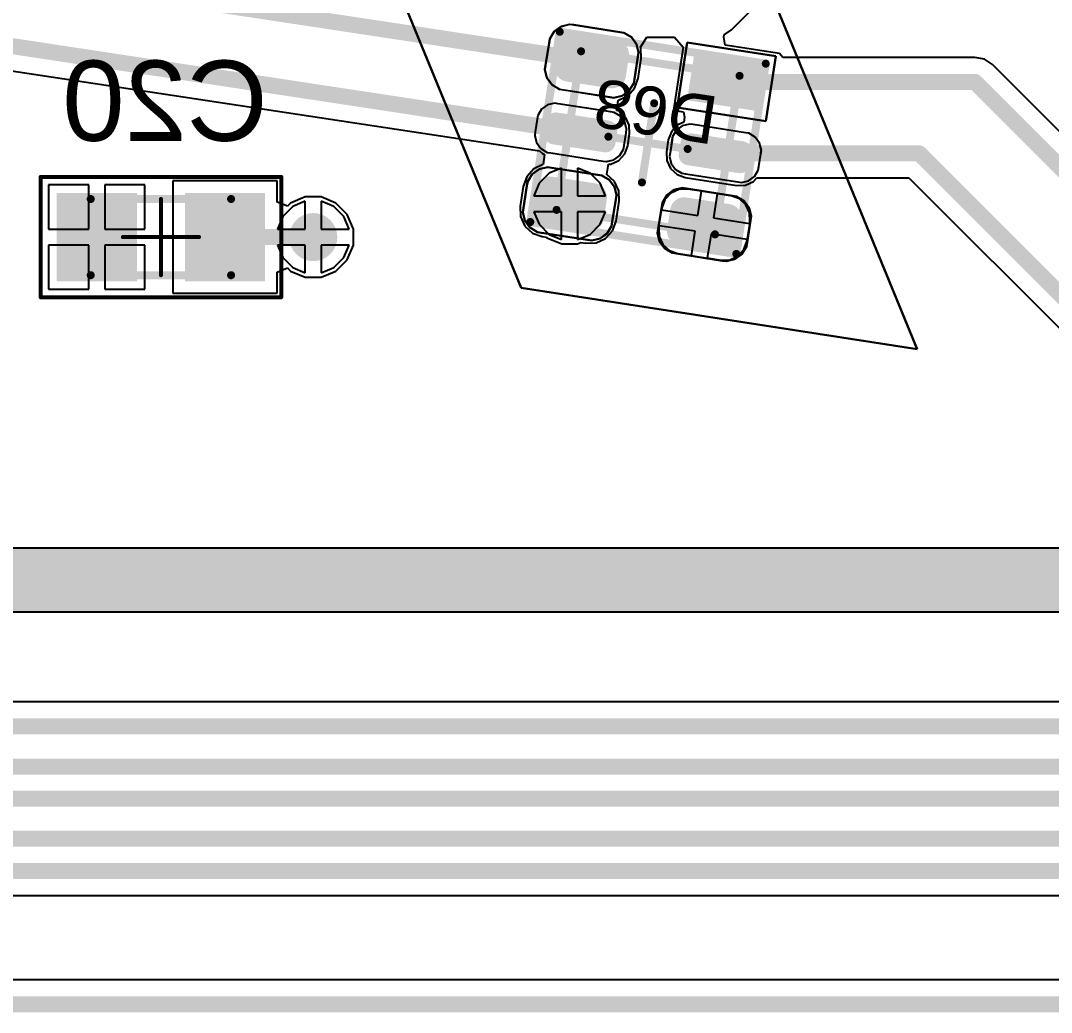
# Model space of a CAD drawing. Header units: inches. Extents: x -5 to 179, y -47 to 8.
# Drawn here: x 122.55 to 135.41, y -36.76 to -24.4 of the extents above; entities that cross this region are included whole.
import ezdxf

# ---------------------------------------------------------------- set-up
doc = ezdxf.new("R2010")
doc.units = ezdxf.units.IN
for name, color, linetype in [('Bottom 3D Body', 56, 'Continuous'), ('Bottom Courtyard', 56, 'Continuous'), ('Bottom Layer', 5, 'Continuous'), ('Bottom Overlay', 54, 'Continuous'), ('Bottom Paste', 16, 'Continuous'), ('Bottom Solder', 6, 'Continuous'), ('Keep-Out Layer', 6, 'Continuous'), ('Mechanical 1', 6, 'Continuous'), ('Top 3D Body', 56, 'Continuous'), ('Top Courtyard', 56, 'Continuous'), ('Top Layer', 1, 'Continuous'), ('Top Overlay', 2, 'Continuous'), ('Top Paste', 8, 'Continuous'), ('Top Solder', 216, 'Continuous'), ('Via Holes', 16, 'Continuous')]:
    doc.layers.add(name, color=color, linetype=linetype)
doc.styles.add('Arial', font='', dxfattribs={"height": 0.2})
doc.styles.get('Arial').set_extended_font_data('Arial')

# ---------------------------------------------------------------- blocks, each defined once
blk = doc.blocks.new('CAPC0603_1608_55_N_B_982')
at = {"layer": 'Bottom Layer'}
for points in [[(-0.35, 0.5), (-0.35, -0.5), (-1.25, -0.5), (-1.25, 0.5)], [(1.25, 0.5), (1.25, -0.5), (0.35, -0.5), (0.35, 0.5)]]:
    blk.add_hatch(color=5, dxfattribs=at).paths.add_polyline_path(points)
at = {"layer": 'Bottom Paste'}
for points in [[(-0.35, 0.5), (-0.35, -0.5), (-1.25, -0.5), (-1.25, 0.5)], [(1.25, 0.5), (1.25, -0.5), (0.35, -0.5), (0.35, 0.5)]]:
    blk.add_hatch(color=16, dxfattribs=at).paths.add_polyline_path(points)
at = {"layer": 'Bottom Solder'}
for points in [[(-0.3, 0.55), (-0.3, -0.55), (-1.3, -0.55), (-1.3, 0.55)], [(1.3, 0.55), (1.3, -0.55), (0.3, -0.55), (0.3, 0.55)]]:
    blk.add_hatch(color=6, dxfattribs=at).paths.add_polyline_path(points)
at = {"layer": 'Bottom 3D Body'}
for points in [[(-0.875, 0.475, 0.1, 0.1, 0), (0.875, 0.475, 0.1, 0.1, 0)], [(-0.875, -0.475, 0.1, 0.1, 0), (-0.875, 0.475, 0.1, 0.1, 0)], [(0.875, -0.475, 0.1, 0.1, 0), (0.875, 0.475, 0.1, 0.1, 0)], [(-0.875, -0.475, 0.1, 0.1, 0), (0.875, -0.475, 0.1, 0.1, 0)]]:
    blk.add_lwpolyline(points, format="xyseb", dxfattribs=at)
for points in [[(-0.9, 0.475, 0.05, 0.05, 1), (-0.85, 0.475, 0.05, 0.05, 1)], [(-0.9, 0.475, 0.05, 0.05, 1), (-0.85, 0.475, 0.05, 0.05, 1)], [(0.85, 0.475, 0.05, 0.05, 1), (0.9, 0.475, 0.05, 0.05, 1)], [(0.85, 0.475, 0.05, 0.05, 1), (0.9, 0.475, 0.05, 0.05, 1)], [(-0.9, -0.475, 0.05, 0.05, 1), (-0.85, -0.475, 0.05, 0.05, 1)], [(-0.9, -0.475, 0.05, 0.05, 1), (-0.85, -0.475, 0.05, 0.05, 1)], [(0.85, -0.475, 0.05, 0.05, 1), (0.9, -0.475, 0.05, 0.05, 1)], [(0.85, -0.475, 0.05, 0.05, 1), (0.9, -0.475, 0.05, 0.05, 1)]]:
    blk.add_lwpolyline(points, format="xyseb", close=True, dxfattribs=at)
at = {"layer": 'Bottom Courtyard'}
for points in [[(-1.5, 0.75, 0.05, 0.05, 0), (1.5, 0.75, 0.05, 0.05, 0)], [(-1.5, -0.75, 0.05, 0.05, 0), (-1.5, 0.75, 0.05, 0.05, 0)], [(1.5, -0.75, 0.05, 0.05, 0), (1.5, 0.75, 0.05, 0.05, 0)], [(0, -0.475, 0.05, 0.05, 0), (0, 0.475, 0.05, 0.05, 0)], [(-0.475, 0, 0.05, 0.05, 0), (0.475, 0, 0.05, 0.05, 0)], [(-1.5, -0.75, 0.05, 0.05, 0), (1.5, -0.75, 0.05, 0.05, 0)]]:
    blk.add_lwpolyline(points, format="xyseb", dxfattribs=at)
for points in [[(-1.512, 0.75, 0.025, 0.025, 1), (-1.488, 0.75, 0.025, 0.025, 1)], [(-1.512, 0.75, 0.025, 0.025, 1), (-1.488, 0.75, 0.025, 0.025, 1)], [(1.488, 0.75, 0.025, 0.025, 1), (1.513, 0.75, 0.025, 0.025, 1)], [(1.488, 0.75, 0.025, 0.025, 1), (1.513, 0.75, 0.025, 0.025, 1)], [(-0.012, 0.475, 0.025, 0.025, 1), (0.013, 0.475, 0.025, 0.025, 1)], [(-0.487, 0, 0.025, 0.025, 1), (-0.462, 0, 0.025, 0.025, 1)], [(0.463, 0, 0.025, 0.025, 1), (0.488, 0, 0.025, 0.025, 1)], [(-0.012, -0.475, 0.025, 0.025, 1), (0.013, -0.475, 0.025, 0.025, 1)], [(-1.512, -0.75, 0.025, 0.025, 1), (-1.488, -0.75, 0.025, 0.025, 1)], [(-1.512, -0.75, 0.025, 0.025, 1), (-1.488, -0.75, 0.025, 0.025, 1)], [(1.488, -0.75, 0.025, 0.025, 1), (1.513, -0.75, 0.025, 0.025, 1)], [(1.488, -0.75, 0.025, 0.025, 1), (1.513, -0.75, 0.025, 0.025, 1)]]:
    blk.add_lwpolyline(points, format="xyseb", close=True, dxfattribs=at)
blk = doc.blocks.new('APA_RGB_LED_2020_1028')
at = {"layer": 'Top Layer'}
h = blk.add_hatch(color=1, dxfattribs=at)
edge = h.paths.add_edge_path()
edge.add_arc((-1.125, 1.025), 0.125, 90, 180)
edge.add_line((-1.25, 1.025), (-1.25, 0.775))
edge.add_arc((-1.125, 0.775), 0.125, 180, 270)
edge.add_line((-1.125, 0.65), (-0.575, 0.65))
edge.add_arc((-0.575, 0.775), 0.125, 270, 360)
edge.add_line((-0.45, 0.775), (-0.45, 1.025))
edge.add_arc((-0.575, 1.025), 0.125, 0, 90)
edge.add_line((-0.575, 1.15), (-1.125, 1.15))
h = blk.add_hatch(color=1, dxfattribs=at)
edge = h.paths.add_edge_path()
edge.add_arc((0.575, 1.025), 0.125, 90, 180)
edge.add_line((0.45, 1.025), (0.45, 0.775))
edge.add_arc((0.575, 0.775), 0.125, 180, 270)
edge.add_line((0.575, 0.65), (1.125, 0.65))
edge.add_arc((1.125, 0.775), 0.125, 270, 360)
edge.add_line((1.25, 0.775), (1.25, 1.025))
edge.add_arc((1.125, 1.025), 0.125, 0, 90)
edge.add_line((1.125, 1.15), (0.575, 1.15))
h = blk.add_hatch(color=1, dxfattribs=at)
edge = h.paths.add_edge_path()
edge.add_arc((-1.175, 0.075), 0.075, 90, 180)
edge.add_line((-1.25, 0.075), (-1.25, -0.075))
edge.add_arc((-1.175, -0.075), 0.075, 180, 270)
edge.add_line((-1.175, -0.15), (-0.525, -0.15))
edge.add_arc((-0.525, -0.075), 0.075, 270, 360)
edge.add_line((-0.45, -0.075), (-0.45, 0.075))
edge.add_arc((-0.525, 0.075), 0.075, 0, 90)
edge.add_line((-0.525, 0.15), (-1.175, 0.15))
h = blk.add_hatch(color=1, dxfattribs=at)
edge = h.paths.add_edge_path()
edge.add_arc((0.525, 0.075), 0.075, 90, 180)
edge.add_line((0.45, 0.075), (0.45, -0.075))
edge.add_arc((0.525, -0.075), 0.075, 180, 270)
edge.add_line((0.525, -0.15), (1.175, -0.15))
edge.add_arc((1.175, -0.075), 0.075, 270, 360)
edge.add_line((1.25, -0.075), (1.25, 0.075))
edge.add_arc((1.175, 0.075), 0.075, 0, 90)
edge.add_line((1.175, 0.15), (0.525, 0.15))
blk.add_hatch(color=1, dxfattribs=at).paths.add_polyline_path([(-1.25, -0.65), (-0.45, -0.65), (-0.45, -1.15), (-1.25, -1.15)])
h = blk.add_hatch(color=1, dxfattribs=at)
edge = h.paths.add_edge_path()
edge.add_arc((0.575, -0.775), 0.125, 90, 180)
edge.add_line((0.45, -0.775), (0.45, -1.025))
edge.add_arc((0.575, -1.025), 0.125, 180, 270)
edge.add_line((0.575, -1.15), (1.125, -1.15))
edge.add_arc((1.125, -1.025), 0.125, 270, 360)
edge.add_line((1.25, -1.025), (1.25, -0.775))
edge.add_arc((1.125, -0.775), 0.125, 0, 90)
edge.add_line((1.125, -0.65), (0.575, -0.65))
at = {"layer": 'Top Paste'}
h = blk.add_hatch(color=8, dxfattribs=at)
edge = h.paths.add_edge_path()
edge.add_arc((-1.125, 1.025), 0.125, 90, 180)
edge.add_line((-1.25, 1.025), (-1.25, 0.775))
edge.add_arc((-1.125, 0.775), 0.125, 180, 270)
edge.add_line((-1.125, 0.65), (-0.575, 0.65))
edge.add_arc((-0.575, 0.775), 0.125, 270, 360)
edge.add_line((-0.45, 0.775), (-0.45, 1.025))
edge.add_arc((-0.575, 1.025), 0.125, 0, 90)
edge.add_line((-0.575, 1.15), (-1.125, 1.15))
h = blk.add_hatch(color=8, dxfattribs=at)
edge = h.paths.add_edge_path()
edge.add_arc((0.575, 1.025), 0.125, 90, 180)
edge.add_line((0.45, 1.025), (0.45, 0.775))
edge.add_arc((0.575, 0.775), 0.125, 180, 270)
edge.add_line((0.575, 0.65), (1.125, 0.65))
edge.add_arc((1.125, 0.775), 0.125, 270, 360)
edge.add_line((1.25, 0.775), (1.25, 1.025))
edge.add_arc((1.125, 1.025), 0.125, 0, 90)
edge.add_line((1.125, 1.15), (0.575, 1.15))
h = blk.add_hatch(color=8, dxfattribs=at)
edge = h.paths.add_edge_path()
edge.add_arc((-1.175, 0.075), 0.075, 90, 180)
edge.add_line((-1.25, 0.075), (-1.25, -0.075))
edge.add_arc((-1.175, -0.075), 0.075, 180, 270)
edge.add_line((-1.175, -0.15), (-0.525, -0.15))
edge.add_arc((-0.525, -0.075), 0.075, 270, 360)
edge.add_line((-0.45, -0.075), (-0.45, 0.075))
edge.add_arc((-0.525, 0.075), 0.075, 0, 90)
edge.add_line((-0.525, 0.15), (-1.175, 0.15))
h = blk.add_hatch(color=8, dxfattribs=at)
edge = h.paths.add_edge_path()
edge.add_arc((0.525, 0.075), 0.075, 90, 180)
edge.add_line((0.45, 0.075), (0.45, -0.075))
edge.add_arc((0.525, -0.075), 0.075, 180, 270)
edge.add_line((0.525, -0.15), (1.175, -0.15))
edge.add_arc((1.175, -0.075), 0.075, 270, 360)
edge.add_line((1.25, -0.075), (1.25, 0.075))
edge.add_arc((1.175, 0.075), 0.075, 0, 90)
edge.add_line((1.175, 0.15), (0.525, 0.15))
blk.add_hatch(color=8, dxfattribs=at).paths.add_polyline_path([(-1.25, -0.65), (-0.45, -0.65), (-0.45, -1.15), (-1.25, -1.15)])
h = blk.add_hatch(color=8, dxfattribs=at)
edge = h.paths.add_edge_path()
edge.add_arc((0.575, -0.775), 0.125, 90, 180)
edge.add_line((0.45, -0.775), (0.45, -1.025))
edge.add_arc((0.575, -1.025), 0.125, 180, 270)
edge.add_line((0.575, -1.15), (1.125, -1.15))
edge.add_arc((1.125, -1.025), 0.125, 270, 360)
edge.add_line((1.25, -1.025), (1.25, -0.775))
edge.add_arc((1.125, -0.775), 0.125, 0, 90)
edge.add_line((1.125, -0.65), (0.575, -0.65))
at = {"layer": 'Top Solder'}
h = blk.add_hatch(color=216, dxfattribs=at)
edge = h.paths.add_edge_path()
edge.add_arc((-1.125, 1.025), 0.175, 90, 180)
edge.add_line((-1.3, 1.025), (-1.3, 0.775))
edge.add_arc((-1.125, 0.775), 0.175, 180, 270)
edge.add_line((-1.125, 0.6), (-0.575, 0.6))
edge.add_arc((-0.575, 0.775), 0.175, 270, 360)
edge.add_line((-0.4, 0.775), (-0.4, 1.025))
edge.add_arc((-0.575, 1.025), 0.175, 0, 90)
edge.add_line((-0.575, 1.2), (-1.125, 1.2))
h = blk.add_hatch(color=216, dxfattribs=at)
edge = h.paths.add_edge_path()
edge.add_arc((0.575, 1.025), 0.175, 90, 180)
edge.add_line((0.4, 1.025), (0.4, 0.775))
edge.add_arc((0.575, 0.775), 0.175, 180, 270)
edge.add_line((0.575, 0.6), (1.125, 0.6))
edge.add_arc((1.125, 0.775), 0.175, 270, 360)
edge.add_line((1.3, 0.775), (1.3, 1.025))
edge.add_arc((1.125, 1.025), 0.175, 0, 90)
edge.add_line((1.125, 1.2), (0.575, 1.2))
h = blk.add_hatch(color=216, dxfattribs=at)
edge = h.paths.add_edge_path()
edge.add_arc((-1.175, 0.075), 0.125, 90, 180)
edge.add_line((-1.3, 0.075), (-1.3, -0.075))
edge.add_arc((-1.175, -0.075), 0.125, 180, 270)
edge.add_line((-1.175, -0.2), (-0.525, -0.2))
edge.add_arc((-0.525, -0.075), 0.125, 270, 360)
edge.add_line((-0.4, -0.075), (-0.4, 0.075))
edge.add_arc((-0.525, 0.075), 0.125, 0, 90)
edge.add_line((-0.525, 0.2), (-1.175, 0.2))
h = blk.add_hatch(color=216, dxfattribs=at)
edge = h.paths.add_edge_path()
edge.add_arc((0.525, 0.075), 0.125, 90, 180)
edge.add_line((0.4, 0.075), (0.4, -0.075))
edge.add_arc((0.525, -0.075), 0.125, 180, 270)
edge.add_line((0.525, -0.2), (1.175, -0.2))
edge.add_arc((1.175, -0.075), 0.125, 270, 360)
edge.add_line((1.3, -0.075), (1.3, 0.075))
edge.add_arc((1.175, 0.075), 0.125, 0, 90)
edge.add_line((1.175, 0.2), (0.525, 0.2))
blk.add_hatch(color=216, dxfattribs=at).paths.add_polyline_path([(-1.3, -0.6), (-0.4, -0.6), (-0.4, -1.2), (-1.3, -1.2)])
h = blk.add_hatch(color=216, dxfattribs=at)
edge = h.paths.add_edge_path()
edge.add_arc((0.575, -0.775), 0.175, 90, 180)
edge.add_line((0.4, -0.775), (0.4, -1.025))
edge.add_arc((0.575, -1.025), 0.175, 180, 270)
edge.add_line((0.575, -1.2), (1.125, -1.2))
edge.add_arc((1.125, -1.025), 0.175, 270, 360)
edge.add_line((1.3, -1.025), (1.3, -0.775))
edge.add_arc((1.125, -0.775), 0.175, 0, 90)
edge.add_line((1.125, -0.6), (0.575, -0.6))
at = {"layer": 'Top 3D Body'}
for points in [[(1, 1, 0.1, 0.1, 0), (-1, 1, 0.1, 0.1, 0)], [(-1, 1, 0.1, 0.1, 0), (-1, -1, 0.1, 0.1, 0)], [(1, 1, 0.1, 0.1, 0), (1, -1, 0.1, 0.1, 0)], [(1, -1, 0.1, 0.1, 0), (-1, -1, 0.1, 0.1, 0)]]:
    blk.add_lwpolyline(points, format="xyseb", dxfattribs=at)
for points in [[(-1.025, 1, 0.05, 0.05, 1), (-0.975, 1, 0.05, 0.05, 1)], [(-1.025, 1, 0.05, 0.05, 1), (-0.975, 1, 0.05, 0.05, 1)], [(0.975, 1, 0.05, 0.05, 1), (1.025, 1, 0.05, 0.05, 1)], [(0.975, 1, 0.05, 0.05, 1), (1.025, 1, 0.05, 0.05, 1)], [(-1.025, -1, 0.05, 0.05, 1), (-0.975, -1, 0.05, 0.05, 1)], [(-1.025, -1, 0.05, 0.05, 1), (-0.975, -1, 0.05, 0.05, 1)], [(0.975, -1, 0.05, 0.05, 1), (1.025, -1, 0.05, 0.05, 1)], [(0.975, -1, 0.05, 0.05, 1), (1.025, -1, 0.05, 0.05, 1)]]:
    blk.add_lwpolyline(points, format="xyseb", close=True, dxfattribs=at)
at = {"layer": 'Top Courtyard'}
for points in [[(-1.3, 1.2, 0.1, 0.1, 0), (-1.3, -1.2, 0.1, 0.1, 0)], [(1.3, 1.2, 0.1, 0.1, 0), (-1.3, 1.2, 0.1, 0.1, 0)], [(1.3, 1.2, 0.1, 0.1, 0), (1.3, -1.2, 0.1, 0.1, 0)], [(0, 0.5, 0.1, 0.1, 0), (0, -0.5, 0.1, 0.1, 0)], [(0.5, 0, 0.1, 0.1, 0), (-0.5, 0, 0.1, 0.1, 0)], [(1.3, -1.2, 0.1, 0.1, 0), (-1.3, -1.2, 0.1, 0.1, 0)]]:
    blk.add_lwpolyline(points, format="xyseb", dxfattribs=at)
for points in [[(-1.325, 1.2, 0.05, 0.05, 1), (-1.275, 1.2, 0.05, 0.05, 1)], [(-1.325, 1.2, 0.05, 0.05, 1), (-1.275, 1.2, 0.05, 0.05, 1)], [(1.275, 1.2, 0.05, 0.05, 1), (1.325, 1.2, 0.05, 0.05, 1)], [(1.275, 1.2, 0.05, 0.05, 1), (1.325, 1.2, 0.05, 0.05, 1)], [(-0.025, 0.5, 0.05, 0.05, 1), (0.025, 0.5, 0.05, 0.05, 1)], [(-0.525, 0, 0.05, 0.05, 1), (-0.475, 0, 0.05, 0.05, 1)], [(0.475, 0, 0.05, 0.05, 1), (0.525, 0, 0.05, 0.05, 1)], [(-0.025, -0.5, 0.05, 0.05, 1), (0.025, -0.5, 0.05, 0.05, 1)], [(-1.325, -1.2, 0.05, 0.05, 1), (-1.275, -1.2, 0.05, 0.05, 1)], [(-1.325, -1.2, 0.05, 0.05, 1), (-1.275, -1.2, 0.05, 0.05, 1)], [(1.275, -1.2, 0.05, 0.05, 1), (1.325, -1.2, 0.05, 0.05, 1)], [(1.275, -1.2, 0.05, 0.05, 1), (1.325, -1.2, 0.05, 0.05, 1)]]:
    blk.add_lwpolyline(points, format="xyseb", close=True, dxfattribs=at)
at = {"layer": 'Top Overlay'}
for p, q in [((-1.293, 1.269), (-1.194, 1.31)), ((-1.194, 1.31), (-1.14, 1.31)), ((-1.14, 1.31), (-1.14, 1.31)), ((-1.14, 1.31), (-0.56, 1.31)), ((-0.56, 1.31), (-0.506, 1.31)), ((-0.506, 1.31), (-0.407, 1.269)), ((0.407, 1.269), (0.506, 1.31)), ((0.506, 1.31), (0.56, 1.31)), ((0.56, 1.31), (0.56, 1.31)), ((0.56, 1.31), (1.14, 1.31)), ((1.14, 1.31), (1.194, 1.31)), ((1.194, 1.31), (1.293, 1.269)), ((-1.41, 1.094), (-1.369, 1.193)), ((-1.369, 1.193), (-1.293, 1.269)), ((-0.407, 1.269), (-0.331, 1.193)), ((-0.331, 1.193), (-0.29, 1.094)), ((0.29, 1.094), (0.331, 1.193)), ((0.331, 1.193), (0.407, 1.269)), ((1.293, 1.269), (1.369, 1.193)), ((1.369, 1.193), (1.41, 1.094)), ((-1.41, 1.04), (-1.41, 1.094)), ((-1.41, 0.76), (-1.41, 1.04)), ((-0.29, 1.094), (-0.29, 1.04)), ((-0.29, 1.04), (-0.29, 1.04)), ((-0.29, 1.04), (-0.29, 0.76)), ((0.29, 1.04), (0.29, 1.094)), ((0.29, 0.76), (0.29, 1.04)), ((1.41, 1.094), (1.41, 1.04)), ((1.41, 1.04), (1.41, 1.04)), ((1.41, 1.04), (1.41, 0.76)), ((-1.41, 0.76), (-1.41, 0.76)), ((-1.41, 0.706), (-1.41, 0.76)), ((-1.369, 0.607), (-1.41, 0.706)), ((-0.29, 0.706), (-0.331, 0.607)), ((-0.29, 0.76), (-0.29, 0.706)), ((0.29, 0.76), (0.29, 0.76)), ((0.29, 0.706), (0.29, 0.76)), ((0.331, 0.607), (0.29, 0.706)), ((1.41, 0.706), (1.369, 0.607)), ((1.41, 0.76), (1.41, 0.706)), ((-1.293, 0.531), (-1.369, 0.607)), ((-1.194, 0.49), (-1.293, 0.531)), ((-0.407, 0.531), (-0.506, 0.49)), ((-0.331, 0.607), (-0.407, 0.531)), ((0.407, 0.531), (0.331, 0.607)), ((0.506, 0.49), (0.407, 0.531)), ((1.293, 0.531), (1.194, 0.49)), ((1.369, 0.607), (1.293, 0.531)), ((-1.14, 0.49), (-1.194, 0.49)), ((-0.56, 0.49), (-1.14, 0.49)), ((-0.506, 0.49), (-0.56, 0.49)), ((-0.56, 0.49), (-0.56, 0.49)), ((0.56, 0.49), (0.506, 0.49)), ((1.14, 0.49), (0.56, 0.49)), ((1.194, 0.49), (1.14, 0.49)), ((1.14, 0.49), (1.14, 0.49)), ((-1.31, 0.275), (-1.375, 0.21)), ((-1.226, 0.31), (-1.31, 0.275)), ((-1.18, 0.31), (-1.226, 0.31)), ((-0.52, 0.31), (-1.18, 0.31)), ((-0.474, 0.31), (-0.52, 0.31)), ((-0.52, 0.31), (-0.52, 0.31)), ((-0.39, 0.275), (-0.474, 0.31)), ((-0.325, 0.21), (-0.39, 0.275)), ((0.39, 0.275), (0.325, 0.21)), ((0.474, 0.31), (0.39, 0.275)), ((0.52, 0.31), (0.474, 0.31)), ((1.18, 0.31), (0.52, 0.31)), ((1.226, 0.31), (1.18, 0.31)), ((1.18, 0.31), (1.18, 0.31)), ((1.31, 0.275), (1.226, 0.31)), ((1.375, 0.21), (1.31, 0.275)), ((-1.375, 0.21), (-1.41, 0.126)), ((-0.29, 0.126), (-0.325, 0.21)), ((0.325, 0.21), (0.29, 0.126)), ((1.41, 0.126), (1.375, 0.21)), ((-1.41, 0.126), (-1.41, 0.08)), ((-1.41, 0.08), (-1.41, -0.08)), ((-1.41, 0.08), (-1.41, 0.08)), ((-0.29, 0.08), (-0.29, 0.126)), ((-0.29, -0.08), (-0.29, 0.08)), ((0.29, 0.126), (0.29, 0.08)), ((0.29, 0.08), (0.29, -0.08)), ((0.29, 0.08), (0.29, 0.08)), ((1.41, 0.08), (1.41, 0.126)), ((1.41, -0.08), (1.41, 0.08)), ((-1.41, -0.08), (-1.41, -0.126)), ((-1.41, -0.126), (-1.375, -0.21)), ((-0.325, -0.21), (-0.29, -0.126)), ((-0.29, -0.126), (-0.29, -0.08)), ((-0.29, -0.08), (-0.29, -0.08)), ((0.29, -0.08), (0.29, -0.126)), ((0.29, -0.126), (0.325, -0.21)), ((1.375, -0.21), (1.41, -0.126)), ((1.41, -0.126), (1.41, -0.08)), ((1.41, -0.08), (1.41, -0.08)), ((-1.375, -0.21), (-1.31, -0.275)), ((-0.39, -0.275), (-0.325, -0.21)), ((0.325, -0.21), (0.39, -0.275)), ((1.31, -0.275), (1.375, -0.21)), ((-1.31, -0.275), (-1.226, -0.31)), ((-1.226, -0.31), (-1.18, -0.31)), ((-1.18, -0.31), (-1.18, -0.31)), ((-1.18, -0.31), (-0.52, -0.31)), ((-0.52, -0.31), (-0.474, -0.31)), ((-0.474, -0.31), (-0.39, -0.275)), ((0.39, -0.275), (0.474, -0.31)), ((0.474, -0.31), (0.52, -0.31)), ((0.52, -0.31), (0.52, -0.31)), ((0.52, -0.31), (1.18, -0.31)), ((1.18, -0.31), (1.226, -0.31)), ((1.226, -0.31), (1.31, -0.275)), ((-1.41, -1.31), (-1.41, -0.49)), ((-1.41, -0.49), (-0.29, -0.49)), ((-0.29, -0.49), (-0.29, -1.31)), ((0.407, -0.531), (0.506, -0.49)), ((0.506, -0.49), (0.56, -0.49)), ((0.56, -0.49), (0.56, -0.49)), ((0.56, -0.49), (1.14, -0.49)), ((1.14, -0.49), (1.194, -0.49)), ((1.194, -0.49), (1.293, -0.531)), ((0.29, -0.706), (0.331, -0.607)), ((0.331, -0.607), (0.407, -0.531)), ((1.293, -0.531), (1.369, -0.607)), ((1.369, -0.607), (1.41, -0.706)), ((0.29, -0.76), (0.29, -0.706)), ((0.29, -1.04), (0.29, -0.76)), ((1.41, -0.706), (1.41, -0.76)), ((1.41, -0.76), (1.41, -0.76)), ((1.41, -0.76), (1.41, -1.04)), ((0.29, -1.04), (0.29, -1.04)), ((0.29, -1.094), (0.29, -1.04)), ((0.331, -1.193), (0.29, -1.094)), ((1.41, -1.094), (1.369, -1.193)), ((1.41, -1.04), (1.41, -1.094)), ((0.407, -1.269), (0.331, -1.193)), ((0.506, -1.31), (0.407, -1.269)), ((1.293, -1.269), (1.194, -1.31)), ((1.369, -1.193), (1.293, -1.269)), ((-0.29, -1.31), (-1.41, -1.31)), ((0.56, -1.31), (0.506, -1.31)), ((1.14, -1.31), (0.56, -1.31)), ((1.194, -1.31), (1.14, -1.31)), ((1.14, -1.31), (1.14, -1.31))]:
    blk.add_line(p, q, dxfattribs=at)
at = {"layer": 'Top Courtyard', "style": 'Arial'}
blk.add_text('D68', height=0.6, dxfattribs=at).set_placement((-0.8, -0.7))

msp = doc.modelspace()

# ---------------------------------------------------------------- hatches: boundary and pattern name
at = {"layer": 'Bottom Layer'}
h = msp.add_hatch(color=5, dxfattribs=at)
edge = h.paths.add_edge_path()
edge.add_arc((129.397, -26.684), 0.3, 0, 360)
h = msp.add_hatch(color=5, dxfattribs=at)
edge = h.paths.add_edge_path()
edge.add_arc((126.2, -27.1), 0.3, 0, 360)
at = {"layer": 'Top Layer'}
h = msp.add_hatch(color=1, dxfattribs=at)
edge = h.paths.add_edge_path()
edge.add_arc((129.397, -26.684), 0.3, 0, 360)
h = msp.add_hatch(color=1, dxfattribs=at)
edge = h.paths.add_edge_path()
edge.add_arc((126.2, -27.1), 0.3, 0, 360)
at = {"layer": 'Via Holes'}
h = msp.add_hatch(color=7, dxfattribs=at)
edge = h.paths.add_edge_path()
edge.add_arc((129.397, -26.684), 0.15, 0, 360)
h = msp.add_hatch(color=7, dxfattribs=at)
edge = h.paths.add_edge_path()
edge.add_arc((126.2, -27.1), 0.15, 0, 360)

# ---------------------------------------------------------------- linework, layer by layer
at = {"layer": 'Bottom Layer'}
for p, q in [((129.142, -26.303), (129.016, -26.429)), ((129.297, -26.239), (129.142, -26.303)), ((129.297, -26.584), (129.297, -26.239)), ((129.652, -26.303), (129.497, -26.239)), ((129.497, -26.239), (129.497, -26.584)), ((129.779, -26.429), (129.652, -26.303)), ((123.4, -26.45), (122.9, -26.45)), ((122.9, -26.45), (122.9, -27)), ((123.4, -27), (123.4, -26.45)), ((124.1, -26.45), (123.6, -26.45)), ((123.6, -26.45), (123.6, -27)), ((124.1, -27), (124.1, -26.45)), ((125.75, -26.4), (124.45, -26.4)), ((124.45, -26.4), (124.45, -27.8)), ((125.75, -26.663), (125.75, -26.4)), ((129.016, -26.429), (128.952, -26.584)), ((129.843, -26.584), (129.779, -26.429)), ((126.101, -26.6), (125.917, -26.676)), ((126.299, -26.6), (126.101, -26.6)), ((126.483, -26.676), (126.299, -26.6)), ((128.952, -26.584), (129.297, -26.584)), ((129.497, -26.584), (129.843, -26.584)), ((125.877, -26.716), (125.75, -26.663)), ((125.917, -26.676), (125.877, -26.716)), ((126.624, -26.817), (126.483, -26.676)), ((126.7, -27.001), (126.624, -26.817)), ((129.297, -26.784), (128.952, -26.784)), ((128.952, -26.784), (129.016, -26.939)), ((129.297, -27.13), (129.297, -26.784)), ((129.843, -26.784), (129.497, -26.784)), ((129.497, -26.784), (129.497, -27.13)), ((129.779, -26.939), (129.843, -26.784)), ((129.016, -26.939), (129.142, -27.066)), ((129.652, -27.066), (129.779, -26.939)), ((122.9, -27), (123.4, -27)), ((123.6, -27), (124.1, -27)), ((126.7, -27.199), (126.7, -27.001)), ((129.142, -27.066), (129.297, -27.13)), ((129.497, -27.13), (129.652, -27.066)), ((123.4, -27.2), (122.9, -27.2)), ((122.9, -27.2), (122.9, -27.75)), ((123.4, -27.75), (123.4, -27.2)), ((124.1, -27.2), (123.6, -27.2)), ((123.6, -27.2), (123.6, -27.75)), ((124.1, -27.75), (124.1, -27.2)), ((126.624, -27.383), (126.7, -27.199)), ((125.75, -27.537), (125.877, -27.484)), ((125.877, -27.484), (125.917, -27.524)), ((126.483, -27.524), (126.624, -27.383)), ((125.75, -27.8), (125.75, -27.537)), ((125.917, -27.524), (126.101, -27.6)), ((126.101, -27.6), (126.299, -27.6)), ((126.299, -27.6), (126.483, -27.524)), ((122.9, -27.75), (123.4, -27.75)), ((123.6, -27.75), (124.1, -27.75)), ((124.45, -27.8), (125.75, -27.8)), ((145.746, -32.894), (115.527, -32.894)), ((114.691, -35.306), (161.8, -35.306)), ((173.026, -36.358), (0.304, -36.358))]:
    msp.add_line(p, q, dxfattribs=at)
for points in [[(125.1, -27.1, 0.2, 0.2, 0), (126.2, -27.1, 0.2, 0.2, 0)], [(115.4, -33.2, 0.2, 0.2, 0), (160.8, -33.2, 0.2, 0.2, 0)], [(115.1, -33.7, 0.2, 0.2, 0), (161.2, -33.7, 0.2, 0.2, 0)], [(114.9, -34.1, 0.2, 0.2, 0), (161.5, -34.1, 0.2, 0.2, 0)], [(114.8, -34.6, 0.2, 0.2, 0), (161.6, -34.6, 0.2, 0.2, 0)], [(114.691, -35, 0.2, 0.2, 0), (161.8, -35, 0.2, 0.2, 0)]]:
    msp.add_lwpolyline(points, format="xyseb", dxfattribs=at)
for points in [[(125.05, -27.1, 0.1, 0.1, 1), (125.15, -27.1, 0.1, 0.1, 1)], [(126.15, -27.1, 0.1, 0.1, 1), (126.25, -27.1, 0.1, 0.1, 1)]]:
    msp.add_lwpolyline(points, format="xyseb", close=True, dxfattribs=at)
at = {"layer": 'Keep-Out Layer'}
msp.add_lwpolyline([(-0.001, -36.664, 0.2, 0.2, 0), (173.332, -36.664, 0.2, 0.2, 0)], format="xyseb", dxfattribs=at)
at = {"layer": 'Mechanical 1'}
msp.add_lwpolyline([(97.375, -31.375, 0.8, 0.8, 0), (144.95, -31.375, 0.8, 0.8, 0)], format="xyseb", dxfattribs=at)
at = {"layer": 'Top Layer'}
for p, q in [((131.416, -24.516), (131.716, -24.216)), ((131.325, -24.577), (131.416, -24.516)), ((119.698, -24.612), (129.021, -26.026)), ((130.28, -24.733), (130.361, -24.606)), ((130.361, -24.606), (130.705, -24.606)), ((130.705, -24.606), (130.813, -24.733)), ((131.321, -24.608), (131.325, -24.577)), ((131.338, -24.708), (131.321, -24.608)), ((130.286, -24.746), (130.28, -24.733)), ((130.291, -24.875), (130.286, -24.746)), ((130.813, -24.733), (130.691, -25.519)), ((132.014, -24.813), (131.338, -24.708)), ((130.253, -25.122), (130.291, -24.875)), ((132.055, -24.86), (132.014, -24.813)), ((132.014, -24.813), (132.014, -24.813)), ((134.452, -24.86), (132.055, -24.86)), ((134.569, -24.883), (134.452, -24.86)), ((134.452, -24.86), (134.452, -24.86)), ((134.669, -24.949), (134.569, -24.883)), ((137.587, -27.868), (134.669, -24.949)), ((130.208, -25.243), (130.253, -25.122)), ((130.121, -25.339), (130.208, -25.243)), ((129.986, -25.521), (130.003, -25.397)), ((130.003, -25.397), (130.005, -25.393)), ((130.005, -25.393), (130.121, -25.339)), ((130.013, -25.531), (129.986, -25.521)), ((130.094, -25.605), (130.013, -25.531)), ((130.691, -25.519), (130.819, -25.538)), ((130.819, -25.538), (130.83, -25.603)), ((130.14, -25.704), (130.094, -25.605)), ((130.145, -25.813), (130.14, -25.704)), ((130.74, -25.705), (130.666, -25.786)), ((130.821, -25.667), (130.74, -25.705)), ((130.83, -25.603), (130.821, -25.667)), ((130.122, -25.962), (130.145, -25.813)), ((130.666, -25.786), (130.628, -25.888)), ((130.084, -26.064), (130.122, -25.962)), ((130.628, -25.888), (130.605, -26.037)), ((129.021, -26.026), (129.057, -26.059)), ((129.057, -26.059), (129.084, -26.069)), ((129.084, -26.069), (129.067, -26.193)), ((130.01, -26.145), (130.084, -26.064)), ((130.605, -26.037), (130.61, -26.146)), ((129.065, -26.197), (128.949, -26.251)), ((129.067, -26.193), (129.065, -26.197)), ((129.861, -26.316), (129.882, -26.192)), ((129.882, -26.192), (129.911, -26.191)), ((129.911, -26.191), (130.01, -26.145)), ((130.61, -26.146), (130.656, -26.245)), ((128.862, -26.347), (128.817, -26.468)), ((128.949, -26.251), (128.862, -26.347)), ((129.861, -26.32), (129.861, -26.316)), ((129.956, -26.407), (129.861, -26.32)), ((130.656, -26.245), (130.737, -26.319)), ((130.737, -26.319), (130.839, -26.357)), ((128.817, -26.468), (128.779, -26.715)), ((130.01, -26.524), (129.956, -26.407)), ((130.839, -26.357), (131.482, -26.456)), ((131.482, -26.456), (131.591, -26.451)), ((131.591, -26.451), (131.69, -26.405)), ((131.69, -26.405), (131.731, -26.361)), ((131.731, -26.361), (133.628, -26.361)), ((133.628, -26.361), (136.884, -29.616)), ((130.016, -26.654), (130.01, -26.524)), ((130.659, -26.553), (130.585, -26.633)), ((130.758, -26.506), (130.659, -26.553)), ((130.868, -26.502), (130.758, -26.506)), ((131.041, -26.529), (130.868, -26.502)), ((130.994, -26.83), (131.041, -26.529)), ((131.238, -26.559), (131.191, -26.861)), ((131.411, -26.586), (131.238, -26.559)), ((131.514, -26.623), (131.411, -26.586)), ((125.945, -26.719), (125.819, -26.845)), ((126.1, -26.654), (125.945, -26.719)), ((126.1, -27), (126.1, -26.654)), ((126.455, -26.719), (126.3, -26.654)), ((126.3, -26.654), (126.3, -27)), ((126.581, -26.845), (126.455, -26.719)), ((128.779, -26.715), (128.784, -26.844)), ((129.977, -26.901), (130.016, -26.654)), ((130.548, -26.736), (130.544, -26.761)), ((130.585, -26.633), (130.548, -26.736)), ((131.594, -26.697), (131.514, -26.623)), ((131.641, -26.797), (131.594, -26.697)), ((125.819, -26.845), (125.754, -27)), ((126.646, -27), (126.581, -26.845)), ((128.784, -26.844), (128.839, -26.962)), ((130.544, -26.761), (130.994, -26.83)), ((131.191, -26.861), (131.641, -26.931)), ((131.645, -26.906), (131.641, -26.797)), ((128.839, -26.962), (128.934, -27.049)), ((129.933, -27.022), (129.977, -26.901)), ((130.513, -26.958), (130.509, -26.983)), ((130.509, -26.983), (130.514, -27.092)), ((130.963, -27.028), (130.513, -26.958)), ((131.641, -26.931), (131.645, -26.906)), ((125.754, -27), (126.1, -27)), ((126.3, -27), (126.646, -27)), ((128.934, -27.049), (129.056, -27.093)), ((129.056, -27.093), (129.107, -27.101)), ((129.107, -27.101), (129.114, -27.108)), ((129.114, -27.108), (129.298, -27.184)), ((129.728, -27.172), (129.846, -27.117)), ((129.846, -27.117), (129.933, -27.022)), ((130.514, -27.092), (130.56, -27.192)), ((130.916, -27.33), (130.963, -27.028)), ((131.161, -27.059), (131.114, -27.36)), ((131.611, -27.128), (131.161, -27.059)), ((126.1, -27.2), (125.754, -27.2)), ((125.754, -27.2), (125.819, -27.355)), ((126.1, -27.546), (126.1, -27.2)), ((126.646, -27.2), (126.3, -27.2)), ((126.3, -27.2), (126.3, -27.546)), ((126.581, -27.355), (126.646, -27.2)), ((129.298, -27.184), (129.497, -27.184)), ((129.497, -27.184), (129.537, -27.168)), ((129.537, -27.168), (129.599, -27.177)), ((129.599, -27.177), (129.728, -27.172)), ((130.56, -27.192), (130.641, -27.265)), ((131.57, -27.256), (131.607, -27.153)), ((131.607, -27.153), (131.611, -27.128)), ((125.819, -27.355), (125.945, -27.481)), ((126.455, -27.481), (126.581, -27.355)), ((130.641, -27.265), (130.744, -27.303)), ((130.744, -27.303), (130.916, -27.33)), ((131.114, -27.36), (131.287, -27.387)), ((131.396, -27.382), (131.496, -27.336)), ((131.496, -27.336), (131.57, -27.256)), ((125.945, -27.481), (126.1, -27.546)), ((126.3, -27.546), (126.455, -27.481)), ((131.287, -27.387), (131.396, -27.382)), ((173.026, -36.358), (0.304, -36.358))]:
    msp.add_line(p, q, dxfattribs=at)
for points in [[(119.708, -23.394, 0.2, 0.2, 0), (129.401, -24.864, 0.2, 0.2, 0)], [(119.57, -24.283, 0.2, 0.2, 0), (129.238, -25.75, 0.2, 0.2, 0)], [(129.401, -24.864, 0.2, 0.2, 0), (129.673, -24.906, 0.2, 0.2, 0)], [(131.353, -25.166, 0.2, 0.2, 0), (134.452, -25.166, 0.2, 0.2, 0)], [(134.452, -25.166, 0.2, 0.2, 0), (137.729, -28.442, 0.2, 0.2, 0)], [(129.238, -25.75, 0.2, 0.2, 0), (129.535, -25.795, 0.2, 0.2, 0)], [(131.215, -26.055, 0.2, 0.2, 0), (133.755, -26.055, 0.2, 0.2, 0)], [(133.755, -26.055, 0.2, 0.2, 0), (137.1, -29.4, 0.2, 0.2, 0)]]:
    msp.add_lwpolyline(points, format="xyseb", dxfattribs=at)
for points in [[(129.351, -24.864, 0.1, 0.1, 1), (129.451, -24.864, 0.1, 0.1, 1)], [(129.351, -24.864, 0.1, 0.1, 1), (129.451, -24.864, 0.1, 0.1, 1)], [(129.623, -24.906, 0.1, 0.1, 1), (129.723, -24.906, 0.1, 0.1, 1)], [(131.303, -25.166, 0.1, 0.1, 1), (131.403, -25.166, 0.1, 0.1, 1)], [(134.402, -25.166, 0.1, 0.1, 1), (134.502, -25.166, 0.1, 0.1, 1)], [(134.402, -25.166, 0.1, 0.1, 1), (134.502, -25.166, 0.1, 0.1, 1)], [(129.188, -25.75, 0.1, 0.1, 1), (129.288, -25.75, 0.1, 0.1, 1)], [(129.188, -25.75, 0.1, 0.1, 1), (129.288, -25.75, 0.1, 0.1, 1)], [(129.485, -25.795, 0.1, 0.1, 1), (129.585, -25.795, 0.1, 0.1, 1)], [(131.165, -26.055, 0.1, 0.1, 1), (131.265, -26.055, 0.1, 0.1, 1)], [(133.705, -26.055, 0.1, 0.1, 1), (133.805, -26.055, 0.1, 0.1, 1)], [(133.705, -26.055, 0.1, 0.1, 1), (133.805, -26.055, 0.1, 0.1, 1)]]:
    msp.add_lwpolyline(points, format="xyseb", close=True, dxfattribs=at)
at = {"layer": 'Top Overlay'}
for p, q in [((130.704, -21.127), (133.732, -28.498)), ((128.791, -27.734), (127.346, -24.216)), ((129.205, -24.537), (129.149, -24.628)), ((129.291, -24.473), (129.205, -24.537)), ((129.396, -24.448), (129.291, -24.473)), ((129.449, -24.456), (129.396, -24.448)), ((130.022, -24.545), (129.449, -24.456)), ((129.449, -24.456), (129.449, -24.456)), ((130.075, -24.553), (130.022, -24.545)), ((129.149, -24.628), (129.141, -24.682)), ((130.167, -24.609), (130.075, -24.553)), ((130.23, -24.695), (130.167, -24.609)), ((130.862, -24.675), (130.737, -25.485)), ((131.969, -24.846), (130.862, -24.675)), ((129.141, -24.682), (129.098, -24.958)), ((130.256, -24.8), (130.23, -24.695)), ((130.248, -24.853), (130.256, -24.8)), ((130.205, -25.13), (130.248, -24.853)), ((130.248, -24.853), (130.248, -24.853)), ((131.843, -25.656), (131.969, -24.846)), ((129.098, -24.958), (129.09, -25.011)), ((129.09, -25.011), (129.115, -25.116)), ((129.115, -25.116), (129.179, -25.202)), ((130.141, -25.274), (130.196, -25.183)), ((130.196, -25.183), (130.205, -25.13)), ((129.179, -25.202), (129.27, -25.258)), ((129.27, -25.258), (129.323, -25.266)), ((129.323, -25.266), (129.897, -25.355)), ((130.054, -25.338), (130.141, -25.274)), ((129.211, -25.431), (129.122, -25.453)), ((129.256, -25.438), (129.211, -25.431)), ((129.909, -25.539), (129.256, -25.438)), ((129.897, -25.355), (129.95, -25.363)), ((129.95, -25.363), (130.054, -25.338)), ((129.048, -25.507), (129.001, -25.585)), ((129.122, -25.453), (129.048, -25.507)), ((129.954, -25.546), (129.909, -25.539)), ((130.032, -25.594), (129.954, -25.546)), ((130.737, -25.485), (131.843, -25.656)), ((128.994, -25.63), (128.969, -25.788)), ((129.001, -25.585), (128.994, -25.63)), ((128.994, -25.63), (128.994, -25.63)), ((130.086, -25.667), (130.032, -25.594)), ((130.108, -25.756), (130.086, -25.667)), ((130.891, -25.691), (130.802, -25.713)), ((130.936, -25.698), (130.891, -25.691)), ((131.589, -25.799), (130.936, -25.698)), ((128.969, -25.788), (128.962, -25.834)), ((128.962, -25.834), (128.984, -25.922)), ((130.076, -25.96), (130.101, -25.802)), ((130.101, -25.802), (130.108, -25.756)), ((130.728, -25.767), (130.681, -25.845)), ((130.802, -25.713), (130.728, -25.767)), ((131.634, -25.806), (131.589, -25.799)), ((131.712, -25.854), (131.634, -25.806)), ((128.984, -25.922), (129.038, -25.996)), ((130.069, -26.005), (130.076, -25.96)), ((130.076, -25.96), (130.076, -25.96)), ((130.674, -25.89), (130.649, -26.048)), ((130.681, -25.845), (130.674, -25.89)), ((131.766, -25.928), (131.712, -25.854)), ((131.788, -26.016), (131.766, -25.928)), ((129.038, -25.996), (129.116, -26.044)), ((129.116, -26.044), (129.161, -26.051)), ((129.161, -26.051), (129.161, -26.051)), ((129.161, -26.051), (129.814, -26.152)), ((129.948, -26.137), (130.022, -26.083)), ((130.022, -26.083), (130.069, -26.005)), ((130.649, -26.048), (130.642, -26.094)), ((130.642, -26.094), (130.664, -26.183)), ((131.756, -26.22), (131.781, -26.062)), ((131.781, -26.062), (131.788, -26.016)), ((129.814, -26.152), (129.859, -26.159)), ((129.859, -26.159), (129.948, -26.137)), ((130.664, -26.183), (130.718, -26.256)), ((131.749, -26.265), (131.756, -26.22)), ((131.756, -26.22), (131.756, -26.22)), ((128.929, -26.315), (128.874, -26.407)), ((129.016, -26.252), (128.929, -26.315)), ((129.12, -26.227), (129.016, -26.252)), ((129.173, -26.235), (129.12, -26.227)), ((129.747, -26.324), (129.173, -26.235)), ((129.173, -26.235), (129.173, -26.235)), ((129.8, -26.332), (129.747, -26.324)), ((129.891, -26.388), (129.8, -26.332)), ((130.718, -26.256), (130.796, -26.304)), ((130.796, -26.304), (130.841, -26.311)), ((130.841, -26.311), (130.841, -26.311)), ((130.841, -26.311), (131.494, -26.412)), ((131.628, -26.397), (131.702, -26.343)), ((131.702, -26.343), (131.749, -26.265)), ((128.865, -26.46), (128.822, -26.737)), ((128.874, -26.407), (128.865, -26.46)), ((129.955, -26.474), (129.891, -26.388)), ((129.98, -26.579), (129.955, -26.474)), ((131.494, -26.412), (131.539, -26.419)), ((131.539, -26.419), (131.628, -26.397)), ((129.972, -26.632), (129.98, -26.579)), ((130.609, -26.576), (130.554, -26.667)), ((130.696, -26.512), (130.609, -26.576)), ((130.8, -26.487), (130.696, -26.512)), ((130.853, -26.495), (130.8, -26.487)), ((131.427, -26.584), (130.853, -26.495)), ((130.853, -26.495), (130.853, -26.495)), ((131.48, -26.592), (131.427, -26.584)), ((131.571, -26.648), (131.48, -26.592)), ((128.822, -26.737), (128.814, -26.79)), ((128.822, -26.737), (128.822, -26.737)), ((129.929, -26.908), (129.972, -26.632)), ((129.972, -26.632), (129.972, -26.632)), ((130.545, -26.72), (130.502, -26.997)), ((130.554, -26.667), (130.545, -26.72)), ((131.635, -26.734), (131.571, -26.648)), ((131.66, -26.839), (131.635, -26.734)), ((128.814, -26.79), (128.84, -26.894)), ((131.652, -26.892), (131.66, -26.839)), ((128.84, -26.894), (128.903, -26.981)), ((128.903, -26.981), (128.995, -27.037)), ((129.865, -27.053), (129.921, -26.961)), ((129.921, -26.961), (129.929, -26.908)), ((131.609, -27.168), (131.652, -26.892)), ((131.652, -26.892), (131.652, -26.892)), ((128.995, -27.037), (129.048, -27.045)), ((129.048, -27.045), (129.621, -27.134)), ((129.674, -27.142), (129.779, -27.117)), ((129.779, -27.117), (129.865, -27.053)), ((130.502, -26.997), (130.494, -27.05)), ((130.494, -27.05), (130.52, -27.155)), ((129.621, -27.134), (129.621, -27.134)), ((129.621, -27.134), (129.674, -27.142)), ((130.52, -27.155), (130.583, -27.241)), ((130.583, -27.241), (130.675, -27.297)), ((131.545, -27.313), (131.601, -27.222)), ((131.601, -27.222), (131.609, -27.168)), ((130.675, -27.297), (130.728, -27.305)), ((130.728, -27.305), (131.301, -27.394)), ((131.354, -27.402), (131.459, -27.377)), ((131.459, -27.377), (131.545, -27.313)), ((131.301, -27.394), (131.301, -27.394)), ((131.301, -27.394), (131.354, -27.402)), ((133.732, -28.498), (128.791, -27.734))]:
    msp.add_line(p, q, dxfattribs=at)
at = {"layer": 'Top Solder'}
for p, q in [((133.732, -28.498), (123.735, -4.164)), ((127.346, -24.216), (128.791, -27.734)), ((128.791, -27.734), (133.732, -28.498)), ((97.335, -30.975), (144.784, -30.975)), ((144.99, -31.775), (97.541, -31.775))]:
    msp.add_line(p, q, dxfattribs=at)

# ---------------------------------------------------------------- block references
at = {"rotation": 171.2}
msp.add_blockref('APA_RGB_LED_2020_1028', (130.375, -25.925), dxfattribs=at)
msp.add_blockref('CAPC0603_1608_55_N_B_982', (124.3, -27.1))

# ---------------------------------------------------------------- texts
at = {"layer": 'Bottom Overlay', "style": 'Arial', "text_generation_flag": 2}
msp.add_text('C20', height=1, dxfattribs=at).set_placement((125.633, -25.9))

doc.saveas('drawing.dxf')
